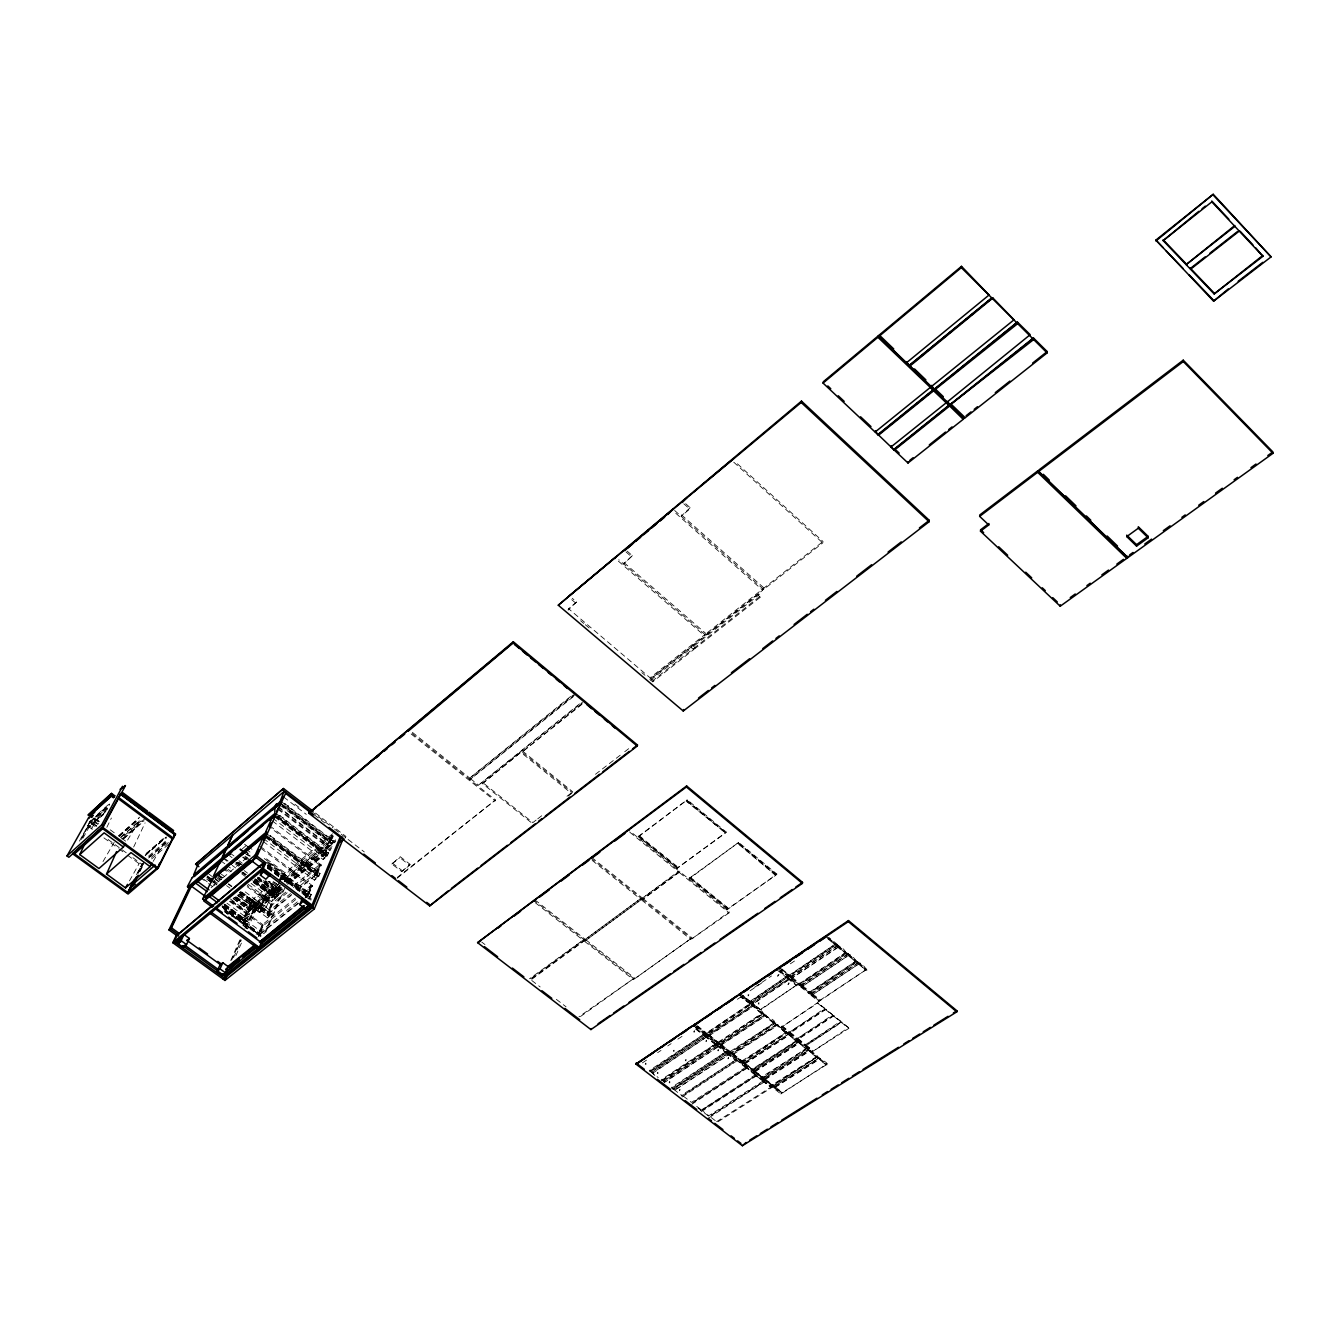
<?xml version="1.0" encoding="UTF-8"?>
<svg xmlns="http://www.w3.org/2000/svg" width="1340" height="1340" viewBox="0 0 1340 1340"><rect width="100%" height="100%" fill="white"/><g stroke="black" fill="none" stroke-linecap="round" stroke-linejoin="round"><path stroke-width="0.75" stroke-dasharray="5 3.75" d="M657.287 1073.407L657.856 1072.302L657.94 1073.608M669.146 1082.754L669.782 1081.464L669.799 1082.955M673.417 1051.197L674.003 1050.158L674.003 1051.448M679.481 1089.403L679.564 1090.777L680.201 1089.554M685.309 1060.593L685.996 1059.454L685.929 1060.928M748.172 994.531L748.139 995.955L748.876 994.766M758.256 1003.945L758.892 1002.655L758.909 1004.179M858.84 964.365L865.975 970.26L858.906 963.845L812.777 994.582L858.906 963.845M866.528 969.892C861.788 961.35 853.815 960.227 865.975 970.26M812.241 994.933C831.085 1007.714 808.841 995.436 810.616 992.253L856.662 961.986L857.835 962.957L811.705 993.711L809.561 992.957L809.394 994.012L818.74 1001.583L867.148 969.004M857.148 962.154C861.302 963.762 854.819 959.758 857.768 963.477M858.303 963.108L858.923 962.237M860.012 963.108L859.392 963.996M848.521 955.856L855.707 961.785L848.589 955.336L802.509 986.257L848.589 955.336M856.26 961.417C851.469 952.824 843.496 951.701 855.707 961.785M801.973 986.625C820.884 999.456 798.573 987.128 800.349 983.928L846.344 953.494L847.517 954.449L801.42 985.402L799.277 984.632L799.109 985.687L808.506 993.292L856.88 960.529M848.505 1027.612L841.419 1022.47L848.907 1028.333L812.191 1051.8L848.505 1027.612L841.486 1021.934L805.189 1046.222L841.956 1022.119M809.394 994.012L857.768 961.266M840.615 1021.231L833.497 1016.055L841.001 1021.934L804.302 1045.518L840.615 1021.231L833.564 1015.519L797.367 1039.388L817.132 1055.836L816.981 1056.891L770.969 1086.187L761.84 1079.035C761.823 1075.601 782.426 1094.026 764.621 1079.889M849.694 954.616L849.074 955.504M845.925 952.908C843.329 945.621 831.269 942.59 845.925 952.908C835.708 947.531 834.368 942.355 845.373 953.276M847.45 954.968L846.344 953.494M751.924 1003.124L789.143 978.334L751.924 1003.124L750.752 1002.186L788.071 976.877L798.221 984.95L846.545 952.02M846.83 953.645C848.505 951.802 849.208 955.889 846.277 954.013M799.109 985.687L847.45 952.757M848.002 954.616L848.622 953.728M774.604 1087.712C792.359 1101.815 771.79 1083.44 771.84 1086.874L780.935 1094.01L827.132 1063.809C826.278 1060.995 817.852 1059.069 820.181 1058.265M834.033 1015.703L797.283 1039.907M832.693 1014.816L825.541 1009.623L833.078 1015.519L796.395 1039.203L832.693 1014.816L825.624 1009.087L790.047 1032.185L789.361 1033.592L797.015 1039.773L796.848 1040.828L750.919 1070.476L741.707 1063.256C741.74 1059.84 762.443 1078.365 744.504 1064.111M826.01 1064.999L819.142 1058.935L826.01 1064.999L781.538 1093.155M826.545 1064.664L827.132 1063.809M791.655 978.267C810.65 991.148 788.272 978.786 790.031 975.57L835.993 944.934L837.165 945.906L791.103 977.027L789.495 975.922L788.791 977.329L837.081 944.214C840.615 946.325 834.887 946.023 837.081 944.214M837.634 946.074L838.254 945.186M839.343 946.074L838.723 946.961M816.881 1057.729C821.805 1059.002 815.49 1055.066 818.02 1058.617L774.068 1086.573L772.946 1085.685L816.965 1057.193M824.736 1008.384L817.568 1003.174L825.122 1009.087L788.473 1032.889L824.736 1008.384L817.651 1002.638L781.404 1027.244L818.104 1002.823M771.84 1086.874L818.003 1056.523M818.02 1058.617L774.068 1086.573M818.539 1058.299L819.142 1057.428M827.768 938.754L835.004 944.717L827.852 938.235M826.077 1009.271L789.361 1033.592M835.004 944.717L836.177 943.461L828.941 937.498M837.081 946.425L835.993 944.934M778.406 968.921L787.887 976.592L836.177 943.461M816.01 1057.025L809.109 1050.928L816.01 1057.025L771.572 1085.333M816.529 1056.691L817.132 1055.836M818.74 1001.583L819.36 1000.695M819.896 1000.344L866.042 969.725M761.84 1079.035L807.819 1049.572C808.59 1047.193 805.608 1050.51 807.986 1050.627L764.085 1078.734L762.946 1077.846L806.931 1049.187C808.271 1051.649 809.762 1048.433 808.506 1050.292M807.986 1050.627L764.085 1078.734M809.628 1050.594L816.613 1056.171M805.976 1049.019L799.042 1042.905L805.976 1049.019L762.159 1076.64C755.944 1075.986 748.356 1065.015 761.572 1077.494M806.496 1048.684L807.099 1047.813L760.969 1078.348L751.79 1071.163L751.975 1070.107L754.587 1072.017M809.109 992.404L808.506 993.292M809.645 992.052L855.774 961.249M810.633 994.414L811.169 994.062M811.705 993.711L857.835 962.957M811.705 995.285L812.325 994.414M751.79 1071.163L797.736 1041.532C798.523 1039.153 795.524 1042.486 797.903 1042.587L754.052 1070.861L752.913 1069.973L796.848 1041.147C798.188 1043.609 799.695 1040.393 798.422 1042.252M797.903 1042.587L754.052 1070.861M799.561 1042.553L806.58 1048.148M795.876 1040.979L788.925 1034.832L795.876 1040.979L751.522 1069.622M796.412 1040.644L797.015 1039.773M800.365 986.106L800.901 985.754M801.42 985.402L847.517 954.449M801.437 986.977L802.057 986.089M743.449 1063.29L742.913 1061.531L786.731 1033.073C794.704 1036.038 774.554 1024.464 778.054 1024.631M788.305 1034.178L788.908 1033.307M750.752 1002.186L760.584 1009.857L797.484 984.498L760.149 1009.69L752.996 1003.978L790.315 978.686L752.996 1003.978M789.444 1034.497L796.496 1040.108M780.935 1094.01L781.622 1092.619M798.221 984.95L798.841 984.079M799.36 983.727L845.456 952.74M785.759 1032.906L776.999 1025.318L785.759 1032.906L742.042 1060.845C733.633 1058.366 724.605 1046.59 741.439 1061.699M786.279 1032.554L786.881 1031.683L740.836 1062.57L729.596 1053.776L674.255 1090.475L729.513 1054.312L730.518 1052.536L732.628 1054.798M742.829 1062.067L743.968 1062.955L787.786 1034.514L786.731 1033.073M741.707 1063.256L787.769 1032.403L786.63 1033.609M787.786 1034.514L743.968 1062.955M790.047 977.748L790.567 977.396M773.565 1086.908L772.527 1085.484M773.046 1087.226L773.649 1086.372M791.103 977.027L837.165 945.906M791.119 978.619L791.739 977.748M774.101 1088.047L774.688 1087.192M838.237 946.811L792.191 977.915L838.17 947.33M782.041 1092.82L775.207 1086.857L819.142 1058.935M740.853 994.113L750.283 1001.65L787.166 976.14L749.864 1001.466L744.119 996.893M751.187 1002.37L788.071 976.877M787.887 976.592C791.002 972.991 769.428 964.097 788.054 975.553M788.506 975.721L835.088 944.198M770.969 1086.187L771.656 1084.814M715.242 1120.625L709.714 1116.388L764.135 1081.581L771.505 1087.226L764.051 1082.1L771.421 1087.762L717.67 1121.965M775.307 1023.207L775.843 1025L732.076 1053.642L730.937 1052.737L774.788 1023.559C779.277 1026.541 774.018 1020.46 776.379 1024.665M729.814 1053.927L775.827 1022.872M775.843 1025L732.076 1053.642M763.566 1079.069L762.527 1077.645M763.063 1079.387L763.666 1078.533M701.909 1110.391L756.296 1075.434L763.683 1081.095L756.212 1075.953L763.599 1081.631L709.882 1115.986M764.101 1080.207L764.705 1079.353M773.817 1023.375L765.006 1015.753L773.817 1023.375L730.149 1051.515C721.674 1049.002 712.629 1037.194 729.546 1052.369M764.554 1081.782L709.011 1117.761M774.336 1023.023C776.865 1019.405 763.063 1016.139 766.061 1015.067M772.075 1085.015L765.207 1079.035L809.109 1050.928M662.044 1080.492L717.218 1044.061L728.927 1053.24L774.939 1022.169M760.969 1078.348L761.656 1076.958M755.76 1075.467L747.1 1068.097L755.76 1075.467L702.076 1109.989M756.715 1075.635L701.205 1111.764M705.208 1034.664L650 1071.849L705.208 1034.664L716.967 1043.86L762.946 1012.588C762.192 1009.64 751.438 1006.34 754.018 1005.452M753.03 1071.514L753.633 1070.66M762.694 1014.514C767.719 1015.804 761.237 1011.817 763.85 1015.435L720.133 1044.262L718.977 1043.358L762.795 1013.978M720.686 1045.435L718.072 1043.508L717.855 1044.563L763.833 1013.291M754.068 1072.352L754.671 1071.481M763.85 1015.435L720.133 1044.262M764.37 1015.083L764.989 1014.212M762.075 1077.159L755.191 1071.163L799.042 1042.905M692.344 1103.054L746.682 1067.896L755.844 1074.948M760.584 1009.857L750.852 1001.667M750.919 1070.476L751.606 1069.085M761.807 1013.794L752.963 1006.156L761.807 1013.794L718.19 1042.135C709.647 1039.572 700.602 1027.763 717.587 1043.006M753.532 1071.196L752.494 1069.772M762.326 1013.459L762.946 1012.588M746.129 1067.93L737.436 1060.526L746.129 1067.93L692.495 1102.636M747.1 1068.097L691.641 1104.428M301.333 832.442L300.964 832.056M306.944 820.315L306.022 820.616L306.542 819.846M742.946 1063.625L743.549 1062.754M744.002 1064.446L744.605 1063.591M752.025 1069.286L745.107 1063.256L788.925 1034.832M745.811 1067.209L691.474 1102.385L682.747 1095.685L737.017 1060.325L746.212 1067.41M750.266 1003.827L740.769 997.027L750.266 1003.827L750.886 1002.957L741.908 995.804M750.635 1004.9C755.676 1006.189 749.16 1002.186 751.807 1005.821L708.123 1034.849L706.967 1033.944L750.735 1004.364M693.785 1025.686L704.957 1034.447L750.886 1002.957M740.836 1062.57L741.523 1061.179M708.693 1036.021L706.063 1034.095L705.845 1035.15L751.774 1003.677M751.807 1005.821L708.123 1034.849M775.676 875.355L737.603 843.195L775.676 875.355L727.587 908.972L689.715 877.549L728.122 908.587M752.326 1005.469L752.929 1004.598M776.229 874.97L776.865 874.065L738.708 842.424L737.503 843.714M727.587 908.972L726.95 909.86L776.865 874.065M292.522 852.156L292.036 853.01L292.958 852.608M681.641 1096.053L736.648 1059.303L681.373 1095.333M737.436 1060.526L682.027 1097.058M749.747 1004.179L705.577 1033.575L696.632 1026.574M750.283 1001.65L742.779 995.218M283.326 873.915L282.941 873.529M731.573 1053.977L730.518 1052.536M731.054 1054.295L731.673 1053.441M732.126 1055.133L732.729 1054.278M741.941 1061.38L733.231 1053.944L776.999 1025.318M674.623 510.473L763.683 589.449L822.743 542.918L823.011 541.494L735.643 462.216M672.781 1088.767L727.402 1052.051L672.446 1088.985M673.199 1089.654L728.541 1052.955L673.317 1089.135L672.161 1088.264M727.871 1058.801L728.424 1057.461L728.591 1058.818M728.927 1053.24L729.63 1051.85M671.558 1088.314L726.514 1051.347L671.29 1087.577M730.049 1052.051L721.305 1044.58L765.006 1015.753M663.082 1081.899L718.374 1044.966L663.2 1081.363M719.63 1044.597L718.575 1043.173M717.687 1050.778L718.274 1049.505L718.424 1050.861M719.111 1044.932L719.731 1044.078M663.568 1081.564L664.623 1082.385L719.429 1045.803L664.255 1082.184M720.183 1045.77L720.786 1044.915M700.452 1110.575L755.425 1074.747M661.424 1080.543L716.331 1043.374L661.156 1079.805M663.116 1080.693L717.218 1044.061M716.967 1043.86L717.687 1042.47M693.668 1031.967L694.355 1030.711L694.288 1032.236M708.19 1036.373L708.793 1035.502M718.089 1042.671L709.295 1035.167L752.963 1006.156M240.681 894.852L241.468 894.333L241.166 895.187M641.994 899.056L585.362 940.697L641.994 899.056L691.792 938.871L729.027 912.892L729.245 911.853L679.882 871.72L642.597 899.458L679.882 871.72M704.957 1034.447L705.678 1033.056L698.224 1027.21M651.642 1072.402L706.364 1035.569L651.257 1072.218M707.62 1035.184L706.565 1033.76M705.728 1041.331L706.481 1040.175L706.331 1041.649M707.118 1035.535L707.721 1034.664M652.212 1073.558L707.436 1036.406L652.329 1073.022L655.159 1075.819M231.753 915.388L231.301 916.208M649.481 1071.363L704.321 1033.961L649.23 1070.643M689.715 877.549L688.944 878.956L738.708 842.424M280.244 815.558L279.189 815.792M285.068 803.397L284.516 803.866M725.593 832.994L726.263 832.09L687.269 799.779L686.063 801.086L725.593 832.994L686.181 800.583L638.409 836.411L677.202 867.985L725.057 833.396M677.202 867.985L676.549 868.873L726.263 832.09M270.01 836.076L270.764 835.524L270.529 836.378M634.256 979.021L691.155 938.452L634.256 979.021L584.809 940.278L530.456 979.473L540.154 986.927M691.792 938.871L729.245 911.853M705.678 635.143L762.678 590.236L762.996 588.796L706.046 633.686L705.678 635.143L618.812 559.735M763.683 589.449L764.001 588.009L823.011 541.494M758.624 593.938L692.931 645.696L692.562 647.153L758.306 595.379L758.624 593.938L760.668 595.747L760.35 597.188L694.589 648.895L691.976 646.45L651.089 678.66L650.687 680.117L652.714 681.842L693.634 649.649L694.003 648.192L653.116 680.368L652.714 681.842M737.603 843.195L689.597 878.052M645.244 1064.328L645.88 1063.089L645.964 1064.463M218.939 878.789L219.391 878.805M219.475 878.404L219.442 879.074M590.856 858.086L641.659 898.704L678.71 871.972L678.944 870.967L628.544 829.979M677.739 867.6L638.544 835.909L637.756 837.316L687.269 799.779M580.421 1016.574L633.669 978.569L578.981 1016.725M330.31 839.024L331.131 838.471L330.796 839.343M649.682 679.263L704.723 635.897L705.075 634.44L650.084 677.806L568.545 608.678L576.602 601.995L572.214 598.243M584.424 939.96L641.039 898.302L584.424 939.96L534.024 900.463M641.659 898.704L678.944 870.967M317.798 871.369L317.396 870.916M326.391 850.749L325.453 851.151L325.955 850.331M308.451 892.892L308.786 892.005L307.949 892.641M282.841 817.618L283.259 818.003M288.05 806.63L288.385 805.742L287.597 806.211M694.589 648.895L694.957 647.438L760.668 595.747M273.745 837.936L273.26 838.79L274.181 838.405M650.687 680.117L691.607 647.907L691.976 646.45M266.308 913.009L265.839 912.657M274.114 893.395L275.269 892.373M274.817 892.021L273.712 893.01M256.644 933.846L256.141 934.181M530.875 978.602L583.871 939.541L529.518 978.753M531.796 979.305L584.809 940.278M247.314 907.582L246.476 908.034L246.862 907.23M242.004 919.508L241.1 919.91L241.569 919.123M690.134 507.676L681.089 516.252L689.748 509.066L690.134 507.676L685.678 503.706M779.043 974.565L777.652 976.274L778.289 974.532M632.363 555.664L623.569 564.023L632.363 555.664L626.45 550.539M789.31 983.058L787.987 984.632L788.624 982.89M568.545 608.678L568.076 610.119L576.602 601.995M530.925 822.308L482.467 783.599L521.612 751.69L572.465 792.811M582.197 703.399L522.148 751.991L583.503 703.098M397.009 878.32L495.498 799.997L409.923 731.74M482.467 783.599L521.612 751.69M579.517 703.885L477.76 785.759L582.481 702.26M570.639 696.432L468.933 778.724L573.553 694.823M574.877 694.69L469.938 779.528L574.558 695.661M409.672 865.272L410.04 864.283L400.208 856.679L391.866 863.999L401.699 871.57L409.672 865.272L399.822 857.667L400.208 856.679M401.699 871.57L410.04 864.283M345.301 838.003L345.938 836.445L314.733 812.476M260.362 846.461L312.656 885.874L307.463 896.879L307.915 895.807M269.709 825.792L321.349 864.987L316.257 875.774L316.709 874.719M333.442 835.942L329.841 843.212L330.26 842.207M267.397 866.796L308.837 897.9L309.289 896.828L267.263 865.288M265.588 837.466L317.613 876.796L318.049 875.74L266.057 836.411M274.834 817.015L326.206 856.126L326.642 855.087L275.286 815.993M280.144 805.24L331.164 844.233L331.583 843.212L280.596 804.235M308.837 897.9L311.299 894.484L267.698 861.587M317.613 876.796L320.059 873.412L268.854 834.653M326.206 856.126L328.618 852.793L279.675 815.49M331.164 844.233L333.56 840.934L284.968 803.749M311.299 894.484L309.858 897.968L305.654 901.351M263.193 841.486L314.465 880.196L318.652 876.812L320.059 873.412M272.456 821.018L323.091 859.51L327.245 856.126L328.618 852.793M333.56 840.934L332.186 844.217L280.261 804.519M331.466 835.725L329.506 840.398L280.914 803.246M311.617 885.79L308.334 894.819L311.031 885.355L307.614 893.579L304.448 896.125M320.327 864.903L317.111 873.747L319.757 864.468L316.391 872.507L296.944 888.303M324.18 853.881L324.732 853.647M278.05 806.412L329.003 845.322L325.704 853.128L327.63 845.59L325 851.905L288 882.105M331.901 835.373L329.958 840.029L281.903 879.409L284.616 873.161L332.555 833.815M307.748 894.383L311.165 886.159M315.687 875.338L316.123 874.283M316.525 873.312L319.892 865.272M325.134 852.692L328.334 846.83M332.588 836.596L330.645 841.269L332.035 836.16M316.139 874.97L316.575 873.915M324.749 854.317L325.185 853.279M332.471 835.792L330.076 840.833M314.465 880.196L318.049 875.74M323.091 859.51L326.642 855.087M325.302 854.082L324.883 855.104L329.221 846.093L278.151 807.115M305.202 897.984L308.769 894.45L267.464 863.412M297.698 890.145L317.563 873.378L269.558 837.065M277.682 815.842L326.139 852.776L325.754 853.714L277.263 816.797M284.231 879.877L331.097 840.9L282.405 803.665M265.739 932.372L285.99 885.304M286.81 883.428L289.239 877.784M239.19 894.232L268.637 916.325L269.558 914.215L267.648 917.967L238.101 896.075M255.856 879.342L277.615 895.589L278.502 893.512L258.453 878.538M224.4 904.584L263.595 933.477L260.58 936.61L224.651 910.145M268.637 916.325L272.707 912.339L242.741 890.078M277.615 895.589L281.635 891.636L266.844 880.564M267.648 917.967L272.707 912.339M254.483 880.715L276.626 897.214L281.635 891.636M285.788 881.988L286.777 879.71M264.432 933.427L283.092 890.128M286.325 882.591L287.949 878.822M273.611 896.259L273.159 897.298L277.631 888.286L267.816 880.95M274.013 895.304L276.76 888.973L273.46 894.885L276.074 887.784L246.259 912.172L243.428 918.52L273.31 894.115L276.074 887.784M279.876 881.837L282.757 876.444L281.333 879.727M248.017 884.149L271.434 901.586L274.934 897.247L252.674 880.665M254.349 879.961L274.449 894.952L274.03 895.907L253.93 880.899M295.286 898.101L262.188 924.868L258.62 933.109L298.116 901.217M266.894 914.014L267.782 912.607L267.481 914.45M285.822 892.088L271.283 903.914L267.782 911.987L290.462 893.562M275.889 893.294L277.33 892.34M278.804 886.561L276.743 891.301L281.567 887.365M258.151 934.834L259.206 934.181L258.302 935.605M279.239 886.209L277.179 890.949L258.754 877.181M263.209 924.952L259.642 933.193M272.271 903.998L268.787 912.071M253.109 882.34L274.482 898.286L274.934 897.247M276.459 893.713L276.894 892.691M280.06 885.405L277.313 891.736L279.792 886.645M282.472 879.827L285.604 873.228L283.46 879.894L331.097 840.9M282.908 879.475L285.604 873.228M295.755 899.525L262.908 926.074L258.453 936.392L259.793 934.617M239.358 894.266L267.615 915.22L271.986 905.12L287.128 892.808M274.482 898.286L276.878 894.986L255.169 878.772M279.474 887.834L276.593 894.484L277.899 892.758M283.175 879.275L285.32 874.35L333.241 835.038M268.938 913.461L267.615 915.22M271.434 901.586L275.437 898.336L276.878 894.986M280.361 887.063L277.748 891.385M276.626 897.214L278.502 893.512M266.409 906.862L269.826 899.006L265.638 895.891L258.654 901.602L255.186 909.458L259.391 912.557L266.409 906.862L262.204 903.729L255.186 909.458M272.891 894.467L275.638 888.135L265.638 880.648M279.172 880.631L280.78 876.293M273.042 895.84L272.59 896.862L273.46 895.489M278.217 883.914L278.201 884.584M279.306 881.419L281.769 876.377L279.742 881.067M259.391 912.557L262.841 904.718L258.654 901.602M267.029 896.946L263.595 904.785L256.593 910.513L260.044 902.658M235.857 955.671L242.573 940.412M247.599 928.989L256.828 908.018L281.015 888.269M262.204 903.729L265.638 895.891M224.986 910.882L243.294 924.365L248.235 918.855L226.979 903.16M230.413 898.956L248.603 912.389L253.511 906.912L238.419 895.723M230.731 960.562L239.894 939.809M244.885 928.503L254.885 905.874L280.094 885.321M231.619 960.127L241.166 938.787M245.907 927.749L256.141 904.852M233.545 957.631L241.3 940.06M246.326 928.62L256.409 905.756M247.23 912.255L244.416 918.587M248.419 908.955L248.738 907.18L247.867 908.553M252.088 900.731C244.986 914.282 254.064 902.071 251.518 900.329L248.738 906.577L278.486 882.206M279.34 887.013L246.962 913.344L243.26 921.669L244.567 919.96M233.495 898.554L248.57 909.726L252.222 901.485L275.487 882.407M249.86 908.018L248.57 909.726M253.059 900.815L249.709 906.661M243.294 924.365L245.186 920.68L225.254 905.974M248.603 912.389L250.061 909.09L235.22 898.101M222.658 906.812L244.265 922.741L245.186 920.68M233.059 898.571L249.575 910.781L250.48 908.738L235.639 897.75M244.265 922.741L248.235 918.855M249.575 910.781L253.511 906.912M251.937 899.977L249.156 906.242L235.924 896.443M91.874 828.522L95.341 821.085L107.485 809.996M133.665 847.031L145.105 822.844M106.848 827.299L111.388 818.037M136.513 874.702L142.057 863.831M137.852 872.524L142.476 863.462M138.037 873.312L142.877 863.798M138.439 872.96L143.748 862.206M140.047 870.481L142.811 865.054M139.963 871.586L143.883 863.881M97.971 824.452L94.654 822.006L95.174 821.068L98.708 823.547M81.405 839.426L91.036 820.683L81.221 838.606M82.996 838.069L92.242 821.571L97.284 825.273M107.401 808.054L95.374 818.874L94.168 821.068L97.485 823.497M92.343 829.376L87.385 825.742L90.048 821.102L96.648 825.943M79.412 841.135L90.216 821.42L96.815 826.278M129.461 880.866L139.31 863.328M103.013 861.57L114.168 842.408M153.179 861.385L166.462 838.689M127.618 840.063L140.214 819.226M97.77 814.151L108.573 804.419M94.168 817.869L89.328 822.224L95.927 827.065M95.676 816.512L109.595 803.966M95.977 816.596L109.311 804.586M91.639 821.135L106.915 808.355M96.078 816.948L109.595 804.77M87.385 825.742L88.273 824.938L93.247 828.589M107.736 808.841L87.787 827.768L103.515 814.62M94.654 822.006L103.9 813.698M118.506 835.909L139.645 817.182M118.791 835.942L138.891 818.137M119.21 836.11L138.556 818.991M119.293 836.495L138.924 819.108M120.684 837.198L140.047 820.08M120.784 837.584L140.415 820.214M141.202 820.8L121.572 838.153L128.121 842.977M121.923 839.024L146.11 817.651M122.945 838.991L143.079 821.236M124 838.572L144.134 820.8M146.01 853.714L164.2 837.869M146.328 853.63L164.887 837.483M146.378 853.748L165.021 837.517M145.155 855.221L166.11 837.115M145.273 855.607L166.512 837.131M148.472 856.226L166.746 840.364M149.125 857.014L167.835 840.783M148.606 858.002L167.366 841.738M143.715 863.898L140.667 866.545L142.258 867.047M151.353 857.282L169.678 841.386M151.655 858.906L168.874 843.999M242.071 849.058L246.794 845.088M211.05 887.75L221.418 879.057M223.009 877.734L249.944 855.171M251.518 900.329L273.394 882.356M249.86 907.415L279.625 883.043M279.206 883.981L249.441 908.352L234.534 897.331M284.298 881.05L327.63 845.59M284.281 881.753L337.462 838.337M285.788 881.753L335.771 840.9M255.99 906.694L280.295 886.846M286.76 881.552L335.352 841.855M287.464 883.01L332.622 846.143M281.886 888.738L257.18 909.894L237.197 895.087M288.284 883.496L331.533 848.22M244.567 919.341L274.449 894.952M277.882 892.155L281.467 889.224M287.531 884.283L326.139 852.776M282.807 888.99L244.131 920.295L224.132 905.538M288.736 883.914L330.88 849.761M293.896 885.505L319.757 864.468M293.477 887.65L321.349 864.987M291.634 894.417L268.921 912.842L241.016 892.122M298.016 889.241L317.563 873.378M268.503 913.813L291.199 895.405M301.584 893.01L311.031 885.355M303.761 893.06L312.656 885.874M259.776 933.963L298.703 902.574M305.118 897.398L308.769 894.45M298.87 903.093L259.357 934.968L222.758 908.001M391.866 863.999L399.822 857.667M397.377 877.332L495.498 799.997M536.101 820.08L532.851 822.593L482.819 782.61M537.725 818.824L542.6 815.072M567.004 796.245L571.879 792.493M595.479 774.285L623.083 752.996M624.708 751.74L629.582 747.988M568.327 795.994L571.577 793.481L521.277 752.678M754.604 987.295L771.505 975.972M642.396 1062.888L649.163 1058.366M657.605 1052.704L660.989 1050.443M667.739 1045.92L671.122 1043.659M677.872 1039.137L684.639 1034.614M737.402 999.272L740.769 997.027M750.082 990.779L762.125 982.706M790.332 963.812L797.149 959.256M709.195 1035.686L752.879 1006.675M721.205 1045.1L764.922 1016.29M733.131 1054.463L776.915 1025.854M745.023 1063.793L788.841 1035.368M755.09 1071.682L798.958 1043.425M763.264 1080.894L708.843 1115.717L703.299 1111.463M765.123 1079.554L809.025 1051.465M716.615 1121.68L771.086 1087.025M775.123 1087.393L819.058 1059.454M89.529 822.04L96.128 826.881M108.121 839.493L126.312 852.843M132.928 857.7L142.844 864.987L141.939 865.757L127.066 854.853M103.917 837.869L117.15 847.567M118.808 848.79L125.407 853.63M223.897 903.964L247.213 921.166M224.534 905.187L245.79 920.865M224.835 906.326L244.768 921.016M224.065 906.225L245.321 921.887M222.541 905.84L259.055 932.757L262.623 924.516L231.251 901.318M222.038 906.024L260.898 934.667M222.088 906.828L261.049 935.538M222.272 907.23L260.429 935.337L223.495 908.805M224.785 911.602L228.152 914.081M243.294 925.236L250.027 930.195M224.618 911.82L227.934 914.265M242.875 925.27L249.525 930.161M96.145 819.142L99.445 821.571M95.374 818.874L98.674 821.319M110.248 829.829L116.848 834.686M94.018 818.79L98.976 822.425M206.896 877.566L212.022 881.368M213.512 882.474L216.829 884.919M233.83 897.515L250.614 909.927M208.353 879.961L215.053 884.919M206.645 879.023L214.903 885.137M203.982 879.392L207.281 881.837M200.213 877.482L206.863 882.39M208.521 883.613L213.495 887.298M231.736 900.798L246.677 911.837L243.847 918.168L225.539 904.651M230.162 900.932L246.962 913.344M229.441 901.351L262.908 926.074M219.04 875.137L222.323 877.566M241.987 892.172L268.218 911.635L271.702 903.562L247.247 885.355M218.99 875.523L222.423 878.119M240.413 891.418L271.702 914.684M218.621 875.489L221.887 877.934M217.13 875.305L221.921 878.571M228.604 883.814L231.87 886.243M240.061 892.323L270.178 914.382M240.547 892.825L252.222 901.485M228.135 884.065L231.452 886.611M239.475 892.273L269.122 914.567M217.767 877.097L221.435 879.61M239.441 892.976L269.725 915.438M216.159 877.399L219.442 879.827M226.611 885.606L229.961 888.102M238.369 894.333L256.828 908.018M213.244 877.063L218.286 880.799M208.906 874.115L213.898 877.817M215.556 879.057L218.889 881.519M215.12 879.04L218.403 881.469M211.134 878.069L217.733 882.976M207.398 875.975L217.331 883.311M235.505 896.795L252.506 909.207M207.382 876.561L212.49 880.347M235.505 897.381L251.066 908.905M210.899 879.442L215.841 883.094M206.963 876.913L216.879 884.249M210.481 879.777L215.422 883.445M221.535 861.352L224.819 863.798M226.46 865.02L233.026 869.911M251.083 883.378L272.439 899.274M227.951 869.208L231.301 871.703M224.4 868.353L230.932 873.211M222.406 868.22L229.023 873.144M247.197 886.678L271.986 905.12M221.1 873.998L224.433 876.477M238.956 860.699L242.289 863.195M265.002 880.95L276.626 889.626L277.615 887.348L269.457 881.251M238.654 862.156L242.004 864.669M228.721 855.121L232.071 857.634M237.666 862.089L241.016 864.601M257.766 877.13L280.646 893.931M257.766 877.7L279.122 893.679M236.745 862.307L240.078 864.802M236.125 862.206L239.475 864.719M257.347 878.069L277.464 893.11M236.309 862.675L239.659 865.171M258.034 878.889L278.067 893.864M235.924 862.759L239.424 865.389M257.297 878.739L278.687 894.701M235.137 863.814L238.822 866.276M244.165 870.598L247.498 873.111M254.734 879.124L276.442 895.338M224.35 858.236L228.085 860.984M243.16 872.223L246.493 874.719M242.188 872.156L245.555 874.651M223.73 858.739L227.08 861.235M242.121 872.457L245.454 874.953M253.813 881.184L275.554 897.398M232.222 865.389L235.639 867.935M242.088 872.742L245.371 875.188M253.679 882.105L275.437 898.336M241.619 873.764L245.22 876.444M267.849 867.717L311.014 900.128M244.098 850.347L249.089 854.099M267.38 867.818L282.338 879.057L285.052 872.809L263.511 856.612M305.202 896.192L310.578 900.246M244.215 850.783L249.207 854.535M267.498 868.253L282.472 879.492M240.329 848.79L245.321 852.525M246.996 853.781L250.312 856.277M239.91 849.141L249.324 856.21M243.411 852.106L248.386 855.841M239.743 849.694L244.868 853.547M245.136 856.093L248.453 858.572M244.701 856.88L248.587 859.794M243.177 856.98L246.56 859.627M242.59 857.215L246.074 859.828M273.125 881.452L278.017 885.12M230.664 853.496L233.947 855.958M248.001 846.294L254.483 851.168M264.215 858.488L285.32 874.35M244.5 844.15L249.475 847.885M267.363 862.173L310.863 894.852M268.687 865.037L307.161 893.931L310.578 885.723L260.647 848.103M267.749 864.937L308.368 895.438M245.957 849.058L250.848 852.726M267.749 865.288L309.959 896.996M267.598 866.226L311.433 899.14M263.478 838.589L315.436 877.851M266.76 833.781L319.607 873.78M266.392 835.389L315.955 872.876L319.305 864.836L269.993 827.417M268.067 837.215L317.144 874.35M265.822 835.858L318.736 875.891M265.689 836.763L318.652 876.812M272.724 818.154L324.046 857.198M278.435 808.74L327.195 845.959L324.565 852.257L275.621 814.971M277.782 809.226L328.049 847.6M275.973 813.38L328.183 853.161M275.052 815.407L327.328 855.221M274.934 816.294L327.245 856.126M283.712 797.082L306.291 814.385M281.283 801.638L333.107 841.285M282.556 805.038L330.695 841.838M280.378 803.648L332.27 843.329M696.7 1106.388L701.038 1109.721M311.416 811.337L332.906 827.835M334.548 829.108L339.522 832.91M341.164 834.183L364.312 851.938M481.663 942.02L484.963 944.549M556.335 999.339L566.049 1006.792M650.118 1071.33L658.225 1077.544M673.685 1089.336L681.759 1095.534M698.04 1108.029L700.937 1110.257M704.589 1113.054L708.743 1116.254M314.297 814.854L319.255 818.673M320.913 819.929L325.871 823.748M294.884 804.235L299.791 807.986M392.252 862.994L402.084 870.565M697.252 1025.703L706.18 1032.721M707.068 1033.425L708.24 1034.329M709.295 1035.167L718.19 1042.135M719.077 1042.838L720.233 1043.743M721.305 1044.58L730.149 1051.515M731.02 1052.218L732.176 1053.106M733.231 1053.944L742.042 1060.845M742.913 1061.531L744.052 1062.436M745.107 1063.256L752.125 1068.75M752.996 1069.437L754.135 1070.342M755.191 1071.163L762.159 1076.64M763.03 1077.326L764.169 1078.214M765.207 1079.035L772.175 1084.479M773.029 1085.166L774.168 1086.053M775.207 1086.857L782.125 1092.301M697.135 1026.239L706.08 1033.241M534.861 899.844L584.709 938.938M585.647 939.675L634.507 977.982M696.231 1026.39L705.175 1033.391M706.063 1034.095L707.219 1034.999M708.291 1035.837L717.185 1042.822M718.072 1043.508L719.212 1044.413M720.284 1045.25L729.128 1052.185M730.015 1052.872L731.154 1053.776M732.21 1054.613L741.02 1061.514M741.891 1062.201L743.047 1063.089M744.085 1063.927L751.104 1069.421M751.975 1070.107L753.114 1070.995M754.169 1071.816L761.154 1077.293M762.024 1077.98L763.147 1078.868M764.202 1079.688L771.153 1085.132M772.007 1085.819L773.146 1086.69M774.185 1087.511L781.103 1092.938M695.276 1027.478L704.22 1034.48M705.108 1035.184L706.264 1036.088M707.336 1036.925L716.23 1043.894M717.118 1044.597L718.274 1045.501M719.329 1046.339L726.414 1051.883M727.302 1052.57L728.441 1053.475M729.513 1054.312L736.565 1059.823M535.33 902.741L583.604 940.563M584.542 941.3L633.418 979.607M696.264 1028.986L703.701 1034.815M704.606 1035.519L715.728 1044.228M716.615 1044.932L725.912 1052.218M726.783 1052.905L736.045 1060.158M695.628 1029.087L703.601 1035.351M704.488 1036.038L715.61 1044.764M716.498 1045.451L725.811 1052.737M726.682 1053.441L735.945 1060.694M782.091 1025.837L789.159 1031.482M790.047 1032.185L797.099 1037.813M797.97 1038.517L804.988 1044.128M805.876 1044.815L812.861 1050.409M782.007 1026.373L789.076 1032.018M789.964 1032.721L797.015 1038.349M797.886 1039.053L804.921 1044.647M805.792 1045.351L812.794 1050.945M412.402 732.344L469.285 777.736M470.29 778.54L478.095 784.771M781.488 1026.708L788.557 1032.353M789.444 1033.056L796.479 1038.684M797.367 1039.388L804.385 1044.982M805.273 1045.686L812.258 1051.28M752.846 1005.134L753.918 1005.988M764.906 1014.749L765.961 1015.603M776.899 1024.313L777.954 1025.167M788.825 1033.844L789.896 1034.681M798.958 1041.917L800.014 1042.755M809.025 1049.957L810.08 1050.794M819.058 1057.964L820.114 1058.784M741.389 996.139L750.35 1003.308M751.254 1004.029L752.41 1004.95M753.482 1005.804L762.427 1012.923M763.314 1013.643L764.47 1014.564M765.542 1015.419L774.419 1022.504M777.518 1024.983L786.362 1032.034M787.25 1032.738L788.389 1033.643M797.367 1040.812L798.506 1041.716M807.451 1048.851L808.59 1049.756M817.484 1056.858L818.623 1057.763M819.661 1058.6L826.613 1064.144M739.462 995.05L750.685 1004.012M751.589 1004.715L762.762 1013.626M763.649 1014.347L774.771 1023.207M775.659 1023.927L786.714 1032.738M787.602 1033.442L796.848 1040.828M797.736 1041.532L806.931 1048.868M807.819 1049.572L816.981 1056.891M817.852 1057.578L826.981 1064.865M411.162 734.002L495.163 800.985M592.196 860.397L640.788 899.324M641.726 900.078L690.921 939.491M591.727 857.449L641.91 897.666M642.848 898.437L692.01 937.849M779.863 970.83L787.082 976.659M787.987 977.396L789.143 978.334M790.231 979.205L797.401 985.017M779.344 971.182L786.547 977.027M787.451 977.748L796.881 985.369M776.999 969.875L786.463 977.547M787.367 978.267L796.781 985.905M522.483 751.003L572.75 791.823M781.923 968.988L789.126 974.833M790.031 975.57L791.203 976.508M792.275 977.379L799.444 983.208M800.349 983.928L801.504 984.867M802.593 985.738L809.729 991.533M810.616 992.253L811.789 993.191M812.861 994.062L819.963 999.824M781.388 969.356L789.042 975.352M788.958 976.274L790.131 977.228M791.203 978.1L798.389 983.912M799.277 984.632L800.449 985.57M801.521 986.441L808.656 992.236M809.561 992.957L810.717 993.895M811.789 994.766L818.891 1000.528M639.063 835.524L677.856 867.08M690.251 877.164L728.223 908.085M638.007 836.311L676.801 867.851M689.179 877.934L727.168 908.822M629.85 832.274L678.71 871.972M679.648 872.742L729.027 912.892M828.388 937.866L835.641 943.829M836.545 944.583L837.718 945.538M838.187 945.705L845.992 952.388M846.897 953.125L848.069 954.08M848.538 954.248L856.327 960.897M857.215 961.634L858.387 962.589M858.856 962.756L866.595 969.373M826.529 936.66L836.026 944.516M836.931 945.253L846.411 953.058M847.299 953.812L856.729 961.584M857.634 962.321L867.014 970.059M828.321 938.385L835.557 944.348M686.733 800.181L725.711 832.492M738.156 842.81L776.312 874.45M687.035 800.784L726.045 833.111M738.491 843.43L776.681 875.087M651.089 678.66L653.116 680.368M580.622 620.755L583.771 623.418M585.329 624.742L590.035 628.728M641.827 672.613L644.976 675.276M571.728 599.683L576.133 603.419M692.931 645.696L694.957 647.438M691.607 647.907L693.634 649.649M618.377 561.142L704.723 635.897M626.014 551.946L631.927 557.088M624.005 562.599L706.046 633.686M758.306 595.379L760.35 597.188M681.474 514.861L764.001 588.009M675.779 513.254L762.678 590.236M683.802 503.773L689.748 509.066M733.75 462.2L822.743 542.918M306.743 894.919L306.291 896.008L306.743 894.919M315.553 873.848L315.101 874.903L315.553 873.848M329.121 841.336L328.702 842.357L329.121 841.336M307.329 895.371L306.877 896.443L307.329 895.371M329.69 841.771L329.272 842.776L329.69 841.771M272.472 895.405L272.02 896.443L272.472 895.405M268.151 897.75L264.717 905.622L257.699 911.334L261.166 903.462L268.151 897.75M243.578 919.876L243.109 920.915L243.578 919.876M243.009 919.475L242.557 920.496L243.009 919.475"/><path stroke-width="1.5" d="M125.106 785.491L123.883 787.568L122.56 786.295L101.656 824.921L67 855.942L68.843 857.282L103.498 826.278L125.407 785.709L122.124 788.171M88.792 817.668L89.127 818.321M1060.225 606.216L980.495 531.209L988.752 524.962L979.657 516.369L979.791 514.945L1037.729 470.876L1126.789 556.921L1126.789 558.378L1060.225 606.216L1060.292 604.742M1047.093 352.906L1047.177 351.566L1033.307 337.831L1033.961 339.305L950.194 404.797L964.348 418.415L1047.093 352.906L961.316 267.632L961.484 266.342L989.071 294.984L906.644 362.637L906.476 361.7M1126.789 558.378L1037.646 472.283L1037.729 470.876M1038.785 471.412L1038.869 470.005L1183.237 360.175L1272.866 451.898L1273 453.322L1127.945 557.557L1038.785 471.412L1183.287 361.532L1183.237 360.175M1032.671 338.568L949.993 404.596L934.281 389.488L935.203 389.32M1032.889 338.769L950.194 404.797M1016.658 322.655L934.064 389.287L909.525 365.418L910.563 366.189M1016.876 322.856L934.281 389.488M956.81 1011.851L956.894 1010.779L848.471 920.58L635.931 1064.077L742.377 1145.717L956.81 1011.851L848.321 921.619L848.471 920.58M988.752 524.962L988.887 523.521L980.629 529.769L980.495 531.209M991.751 297.882L909.291 365.435L879.04 336.34L879.275 335.017L961.484 266.342M991.952 298.083L909.291 365.435M963.209 419.303L963.36 417.929L949.524 404.714L950.16 406.188L949.105 405.484L893.914 449.754L908.001 463.004L963.209 419.303L949.105 405.484M964.348 418.415L964.499 417.041L950.881 403.943M949.993 404.596L947.028 401.38M948.888 405.266L933.159 390.392L934.265 390.895L933.628 389.421L948.888 405.266L893.713 449.553L878.102 434.595L879.174 434.947M929.106 521.746L929.273 520.322L801.488 401.112L558.278 605.211L683.249 711.021L929.106 521.746L801.186 402.469L801.488 401.112M934.064 389.287L931.601 385.384M932.975 389.974L877.918 337.278L878.152 335.955L930.479 386.288L932.975 389.974L877.851 434.629L823.062 383.089L823.346 381.733L878.152 335.955M908.001 463.004L908.202 461.613M893.713 449.553L890.882 446.555L891.368 445.768M893.914 449.754L894.852 449.536M802.375 883.412L802.543 882.373L686.633 785.96L477.593 942.656L590.923 1029.572L802.375 883.412L686.398 786.965L686.633 785.96M877.851 434.629L875.455 430.776M780.299 968.468L779.126 967.53L826.68 935.622M742.377 1145.717L746.112 1142.434M739.027 994.883L739.646 993.995L740.819 994.933M739.462 995.05L739.646 993.995M693.048 1025.72L694.321 1026.122M736.933 995.821L693.785 1025.686L700.552 1021.147M638.359 1062.838L691.423 1026.356M683.249 711.021L683.618 709.53M204.417 900.296L202.642 898.989L255.153 855.104L264.55 834.351C265.404 837.383 268.771 831.839 265.705 831.855L272.941 815.859C276.961 822.191 272.171 801.186 278.301 804.017C278.954 807.25 282.489 802.241 279.943 801.856L193.714 874.953L194.535 876.561M590.923 1029.572L591.191 1028.534M267.196 832.91L212.909 878.521M637.22 746.062L637.488 745.057L513.304 641.76L308.753 813.179L429.654 905.89L637.22 746.062L512.952 642.714L513.304 641.76M229.19 846.444L227.75 845.356L232.473 835.306M227.13 848.722L226.577 847.851L222.189 857.181M221.82 860.598L221.184 859.543L213.63 875.59L215.204 877.298M222.674 857.5L226.912 847.651M591.443 858.454L591.727 857.449M682.311 502.45L687.386 497.157M223.747 858.873L188.923 888.252L187.382 886.594L192.307 877.332M533.722 901.485L534.024 900.463M534.543 900.865L534.861 899.844M624.541 550.656L673.065 509.1L667.856 514.51M615.244 558.428L615.68 557.005L569.266 595.747M479.687 941.769L480.005 940.747M123.012 786.781L120.081 789.361M429.654 905.89L448.113 890.916M408.767 730.719L512.902 643.15M407.93 731.422L408.315 730.451M223.21 979.188L312.538 907.666L341.834 836.562M226.175 974.348L224.5 978.167L174.049 941.651L177.583 934.198L176.327 935.253L172.793 942.707L224.953 980.445L314.297 908.989L343.124 838.823M302.371 898.47L299.791 904.634L305.202 908.671L309.44 904.148L304.046 900.111L303.326 900.681M339.908 837.617L312.053 905.103L224.082 975.654M299.791 904.634L304.046 900.111M261.685 941.785L259.257 947.43L210.916 911.92L209.626 913.009L257.95 948.486M303.543 905.689L259.491 942.087L261.434 943.511L262.071 942.003M224.953 980.445L226.628 976.625M225.355 972.756L228.085 966.575L222.775 962.706L220.112 964.85L216.678 971.584L222.004 975.436L225.355 972.756L220.028 968.887L216.678 971.584M225.355 974.615L227.85 968.971M255.169 945.554L225.606 969.306L227.549 970.713L239.09 960.462M262.422 870.548L260.379 875.137L265.856 879.241L270.111 874.668L264.633 870.565L263.93 871.151M222.004 975.436L222.742 973.761M212.29 907.214L203.697 900.899L257.18 856.26L265.839 862.776L262.54 870.196L175.239 942.506M220.028 968.887L222.775 962.706M260.379 875.137L264.633 870.565M152.157 863.144L150.114 866.628L125.525 887.884L106.53 874.049L116.563 851.604M262.858 863.982L263.31 862.994L211.955 906.259M172.793 942.707L261.334 869.292L264.215 862.86L265.404 863.764M256.694 855.473L259.273 849.761M263.578 840.23L267.029 832.609M269.608 826.897L271.333 823.095M276.509 811.655L278.234 807.853M281.668 800.231L283.393 796.412M285.99 792.476L256.945 856.444L255.153 855.104M198.906 866.712L195.59 864.25L283.51 788.506L313.091 811.219M270.814 819.762L271.384 818.506M285.671 792.895L283.946 791.572L280.043 801.806M265.655 834.117L265.973 835.557M256.51 854.937L258.821 849.845M265.37 835.892L265.806 834.937M210.648 907.331L211.117 906.343L178.388 934.131M125.508 843.547L123.414 847.014L98.942 868.538L79.763 854.585L85.81 841.554M181.369 936.744L177.801 943.427L183.212 947.347L184.652 945.135M207.65 895.555L205.305 900.045L211.335 894.936L219.509 900.966M216.996 875.59L218.035 875.053M208.219 896.611L206.343 898.37L209.945 895.354M183.212 947.347L186.528 944.616L189.409 938.469L184.016 934.55L181.118 940.68L177.801 943.427M202.642 898.989L212.926 878.404M232.607 835.172L227.884 845.423M222.272 859.342L223.345 858.756M176.327 935.253L168.957 929.91L171.487 927.799L191.972 884.986M205.02 896.175L191.704 886.376L197.549 881.435L208.99 889.894M168.957 929.91L190.062 885.874M190.732 886.042L170.23 928.854L178.773 935.052M195.59 864.25L283.51 788.506M172.81 837.885L157.316 868.856L159.594 863.161M117.803 798.372L172.676 839.125L175.624 834.016L120.902 793.297L102.326 827.048L72.528 853.697L128.07 894.048L158.187 868.119L174.451 835.574M172.575 831.855L173.58 830.499L148.975 812.191L147.97 813.548M136.596 876.578L127.886 893.244L132.827 881.938M134.167 879.777L127.702 892.457L74.571 853.848M131.571 885.991L135.256 878.755M133.598 883.177L136.362 877.734M132.593 886.075L138.12 875.204M146.479 812.425L147.484 811.069L122.644 792.577L121.622 793.933M90.416 815.139L111.388 796.194L113.297 797.618L114.754 795.793L111.538 793.397L88.222 814.971L91.421 817.333L92.879 815.524L90.969 814.117L90.416 815.139L92.309 816.529M113.297 797.618L114.754 795.793M88.222 814.971L111.538 793.397M111.388 796.194L111.94 795.19L90.969 814.117M91.421 817.333L92.879 815.524M67 855.942L88.809 817.299M125.525 887.884L127.501 884.367M266.275 832.073L214.182 875.857M187.935 886.862L274.566 813.715M193.613 875.003L197.918 864.652L283.946 791.572M91.807 814.871L94.788 812.191M122.426 788.389L125.407 785.709M119.712 794.871L120.617 794.051L175.373 834.787L173.614 836.311M79.763 854.585L104.135 832.844L123.414 847.014M106.53 874.049L131.018 852.608L150.114 866.628M130.6 886.293L155.189 865.087M131.203 886.728L135.373 884.099M127.283 892.808L157.148 868.035M192.357 877.6L280.847 802.694M194.25 876.343L247.883 830.833M272.791 809.846L280.613 803.23M188.823 887.65L275.538 814.452M188.639 888.051L262.808 825.44M269.005 820.298L275.655 815.072M225.455 857.433L231.736 852.139M234.869 849.493L241.133 844.183M197.817 881.201L216.544 865.405M197.332 882.223L220.748 862.474M219.861 873.479L214.835 877.231L267.229 833.698M223.026 870.816L227.834 866.678M230.916 864.2L260.982 838.84M206.26 897.968L250.932 860.665M254.114 858.002L255.756 856.629M212.993 892.624L217.767 888.638M222.541 884.651L225.723 882.005M230.48 878.018L233.662 875.355M238.436 871.385L241.619 868.722M247.984 863.412L251.166 860.749M823.062 383.089L877.918 337.278M879.04 336.34L961.316 267.632M255.253 857.684L256.375 856.746M308.753 813.179L512.952 642.714M693.618 491.947L696.733 489.351M701.406 485.449L706.08 481.546M709.195 478.95L732.578 459.436M213.077 893.478L217.784 889.559M222.49 885.639L252.272 860.766M311.416 811.337L316.173 807.35M319.356 804.704L394.01 742.377M558.278 605.211L801.186 402.469M256.225 857.684L252.054 861.168L260.429 867.449M209.459 897.163L253.361 860.531M376.138 757.938L379.321 755.291M384.094 751.321L387.26 748.658M392.034 744.688L395.216 742.025M399.973 738.055L404.747 734.069M627.756 547.993L632.564 543.973M635.763 541.293L640.587 537.273M643.786 534.593L648.61 530.573M651.809 527.91L656.634 523.89M659.833 521.21L664.64 517.19M264.215 862.86L177.114 935.186L178.304 936.04M265.839 862.776L264.499 863.898L255.823 857.382M261.92 869.66L263.276 868.538L313.225 905.991L225.237 976.492L182.659 945.638M186.763 940.647L189.409 938.469M913.411 362.537L916.644 359.891M919.876 357.244L923.109 354.597M927.95 350.628L931.183 347.981M934.416 345.335L937.648 342.688M942.489 338.719L945.722 336.072M948.954 333.425L952.187 330.779M957.045 326.809L960.277 324.163M963.51 321.5L966.743 318.853M971.584 314.883L974.817 312.237M987.748 301.651L992.856 297.999L910.061 365.937M340.494 841.922L343.71 839.309M875.255 431.932L930.328 387.428M931.451 386.506L1014.028 319.791L992.722 297.832M878.069 434.83L933.176 390.175M907.9 410.827L911.15 408.214M914.382 405.601L917.615 402.988M920.865 400.375L924.098 397.762M927.33 395.149L933.812 389.923M949.507 377.26L952.74 374.664M955.973 372.051L959.222 369.438M962.455 366.825L965.688 364.212M968.921 361.599L972.17 358.986M1004.531 332.873L1007.78 330.276M1011.013 327.663L1017.479 322.438M878.638 435.098L933.712 390.677M934.834 389.772L1017.965 323.409L1017.278 321.935L1030.192 334.682L947.397 401.849M227.834 966.559L254.265 945.303M259.491 942.087L304.532 905.89M229.559 967.463L239.324 959.624M242.573 957.011L245.823 954.398M274.599 931.3L279.407 927.431M282.623 924.851L285.822 922.272M243.763 956.71L256.778 946.258M304.649 907.817L261.35 942.59L215.238 908.688M227.549 970.713L257.113 946.978M261.434 943.511L309.691 904.768M891.134 446.856L946.258 402.754M1155.884 240.095L1213.236 194.283L1271.091 256.878L1213.588 301.165L1155.884 240.095L1163.087 247.615M1155.901 240.949L1213.236 194.283M894.484 450.006L949.625 405.986M1255.731 247.883L1262.917 256.309L1214.157 293.946L1163.187 240.614L1198.814 211.335M1202.064 208.755L1205.297 206.159M1163.187 240.614L1211.846 201.838L1262.917 256.309M909.826 460.324L913.076 457.744M929.29 444.897L945.521 432.066M948.77 429.487L952.003 426.924M966.106 415.752L970.981 411.899M974.214 409.337L977.463 406.757M995.302 392.637L1009.891 381.096M1032.587 363.123L1047.177 351.566M1234.776 225.522L1186.151 264.633L1234.844 226.376M1190.506 268.368L1205.112 256.928M1209.986 253.109L1237.557 231.502M1190.556 269.24L1239.265 231.083M1214.157 293.946L1262.816 255.438M1213.588 301.165L1228.294 288.904M1238.16 281.3L1262.783 262.339M451.413 888.387L477.76 868.102M481.06 865.556L507.391 845.272M510.691 842.726L535.397 823.698M538.68 821.169L541.98 818.623M545.28 816.094L569.969 797.066M574.91 793.263L599.617 774.235M602.899 771.706L629.247 751.405M632.547 748.876L637.488 745.057M698.458 698.106L708.341 690.485M711.641 687.939L714.94 685.41M731.422 672.714L749.562 658.744M762.762 648.577L772.644 640.956M775.944 638.426L779.244 635.88M794.084 624.457L807.266 614.289M810.566 611.744L813.866 609.214M825.406 600.32L836.947 591.426M856.729 576.2L871.57 564.76M888.068 552.063L901.25 541.896M919.391 527.943L929.273 520.322M979.657 516.369L1037.646 472.283M477.593 942.656L686.398 786.965M497.693 928.335L500.976 925.906M514.074 916.141L520.624 911.25M539.501 897.18L549.383 889.81M560.924 881.218L569.165 875.07M582.347 865.238L588.93 860.33M593.118 857.215L599.818 852.207M614.893 840.984L624.926 833.48M1126.756 536.603L1138.313 528.228L1138.313 526.788L1148.112 536.352L1148.129 537.792L1136.571 546.117L1126.756 536.603L1126.756 535.163L1136.554 544.677L1136.571 546.117M1136.554 544.677L1148.112 536.352M1070.258 597.573L1075.25 593.989M1086.891 585.614L1090.224 583.218M1101.849 574.86L1108.515 570.069M1116.823 564.106L1123.473 559.316M1129.62 554.894L1133.004 552.465M1144.796 543.99L1151.529 539.132M1163.321 530.657L1170.071 525.816M1181.863 517.324L1185.23 514.912M1198.714 505.214L1203.772 501.579M1215.564 493.103L1222.314 488.246M1234.107 479.77L1237.473 477.342M1250.957 467.66L1256.015 464.025M1267.807 455.533L1271.174 453.121M598.059 1023.777L610.102 1015.452M613.536 1013.074L623.837 1005.955M628.996 1002.387L670.235 973.862M673.668 971.5L683.986 964.365M689.145 960.797L701.172 952.489M704.606 950.11L714.907 942.975M720.066 939.407L757.87 913.277M764.738 908.52L775.056 901.385M780.215 897.817L792.242 889.509M795.675 887.13L802.543 882.373M740.518 993.426L777.702 968.485L777.083 969.356M635.931 1064.077L848.321 921.619M649.314 1055.501L652.697 1053.223M661.156 1047.562L664.54 1045.284M669.615 1041.883L674.69 1038.483M681.457 1033.944L686.532 1030.544M705.627 1017.747L710.702 1014.33M717.469 1009.791L722.545 1006.39M725.928 1004.129L732.695 999.59M743.415 992.387L748.591 988.937M755.475 984.314L760.634 980.847M767.519 976.24L772.678 972.773M783.565 965.47L790.433 960.864M795.591 957.413L802.476 952.79M807.618 949.34L814.502 944.734M819.644 941.283L826.529 936.66M749.646 1140.223L756.731 1135.801M760.283 1133.59L767.368 1129.168M770.902 1126.957L777.987 1122.518M781.538 1120.307L816.965 1098.18M822.274 1094.864L827.584 1091.547M831.135 1089.336L838.22 1084.914M841.755 1082.703L848.84 1078.264M852.391 1076.053L859.476 1071.631M863.01 1069.421L898.453 1047.294M903.763 1043.977L909.073 1040.661M912.624 1038.433L919.709 1034.011M923.243 1031.8L930.328 1027.378M933.88 1025.167L948.05 1016.306M953.36 1012.99L956.894 1010.779M180.615 942.188L177.299 939.792L176.026 940.848L179.342 943.243M185.573 945.789L218.722 969.808M73.348 852.944L74.169 854.216L103.13 828.321L101.472 827.802M171.487 927.799L178.605 932.958M199.158 947.882L207.633 954.03M217.784 961.4L221.167 963.862M186.846 940.278L220.715 964.867M181.118 940.68L186.528 944.616M102.711 828.706L156.11 867.968M195.59 883.094L207.248 891.686M209.342 896.661L217.649 902.792M205.003 899.827L213.613 906.158M217.348 908.905L222.289 912.54M228.571 917.163L237.096 923.427M248.503 931.836L256.845 937.967M101.656 824.921L103.498 826.278M102.326 827.048L158.187 868.119M110.986 794.402L114.202 796.798M122.174 793.431L147.031 811.94M148.522 813.045L173.145 831.37M120.399 794.235L175.155 834.971M118.724 797.568L173.597 838.337M229.308 853.865L230.178 854.518M261.334 869.292L310.679 906.208M312.538 907.666L314.297 908.989M263.896 872.223L269.39 876.326M303.342 901.77L308.753 905.823M228.922 846.981L229.308 845.942M282.824 790.047L310.796 811.504M285.571 793.397L313.694 814.971M309.188 812.191L312.505 814.737M329.054 827.433L343.945 838.857M363.81 854.099L375.384 862.977M391.933 875.673L395.25 878.219M398.566 880.749L406.841 887.097M426.69 902.339L430.006 904.869M484.494 946.676L497.626 956.743M512.399 968.083L523.89 976.894M541.946 990.746L551.795 998.3M564.927 1008.384L579.701 1019.707M636.165 1063.022L644.356 1069.303M657.454 1079.353L670.536 1089.403M685.276 1100.709L696.733 1109.486M708.19 1118.28L711.473 1120.793M714.739 1123.305L722.93 1129.587M731.104 1135.868L734.387 1138.38M737.653 1140.893L740.936 1143.389M695.008 1023.961L696.18 1024.866M693.986 1024.631L695.159 1025.552M739.127 994.347L740.3 995.285M779.662 967.162L780.835 968.117M514.493 644.49L519.317 648.493M522.516 651.156L527.34 655.159M530.539 657.823L535.347 661.826M538.563 664.506L543.37 668.493M548.194 672.496L551.393 675.176M556.201 679.179L559.417 681.842M564.224 685.846L567.44 688.509M586.97 704.756L591.711 708.693M594.876 711.339L599.633 715.275M604.374 719.228L607.539 721.858M612.296 725.811L615.462 728.441M950.747 405.082L950.663 404.094M827.819 385.937L830.783 388.751M838.237 395.752L844.183 401.364M860.565 416.774L870.983 426.572M896.159 450.274L899.174 453.104M980.629 529.769L983.644 532.6M998.669 546.754L1007.68 555.229M1025.72 572.214L1031.733 577.875M1042.252 587.774L1045.267 590.605M1052.771 597.673L1057.277 601.911M879.275 335.017L893.763 348.97M914.517 368.935L925.906 379.907M934.985 388.634L943.343 396.69M906.644 362.637L909.324 365.217M1043.324 474.31L1049.254 480.055M1065.585 495.833L1075.986 505.883M1086.372 515.933L1090.827 520.238M1107.158 536.017L1117.543 546.067M1138.313 528.228L1148.129 537.792M1183.287 361.532L1273 453.322M1165.967 250.63L1183.27 268.687M1189.032 274.7L1213.521 300.277M1163.153 239.759L1187.223 264.935M1190.054 267.899L1214.107 293.058M1213.286 195.121L1271.091 256.878M1211.779 201L1228.797 219.14M1240.137 231.234L1252.9 244.852M1127.945 556.1L1127.945 557.557"/></g></svg>
